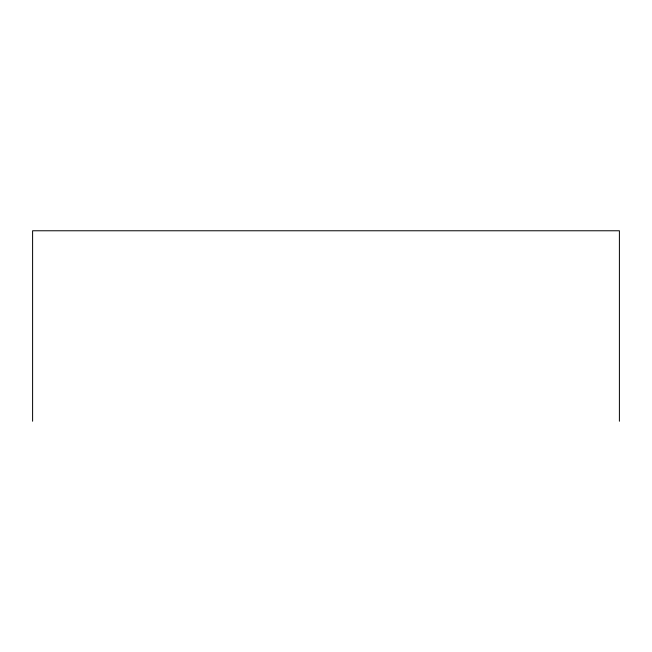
<?xml version="1.0" encoding="UTF-8"?>
<svg xmlns="http://www.w3.org/2000/svg" width="652" height="652" viewBox="0 0 652 652"><rect width="100%" height="100%" fill="white"/><g stroke="black" fill="none" stroke-linecap="round" stroke-linejoin="round"><path stroke-width="0.98" d="M619.4 421.233L619.4 230.767L32.6 230.767L32.6 421.233"/></g></svg>
